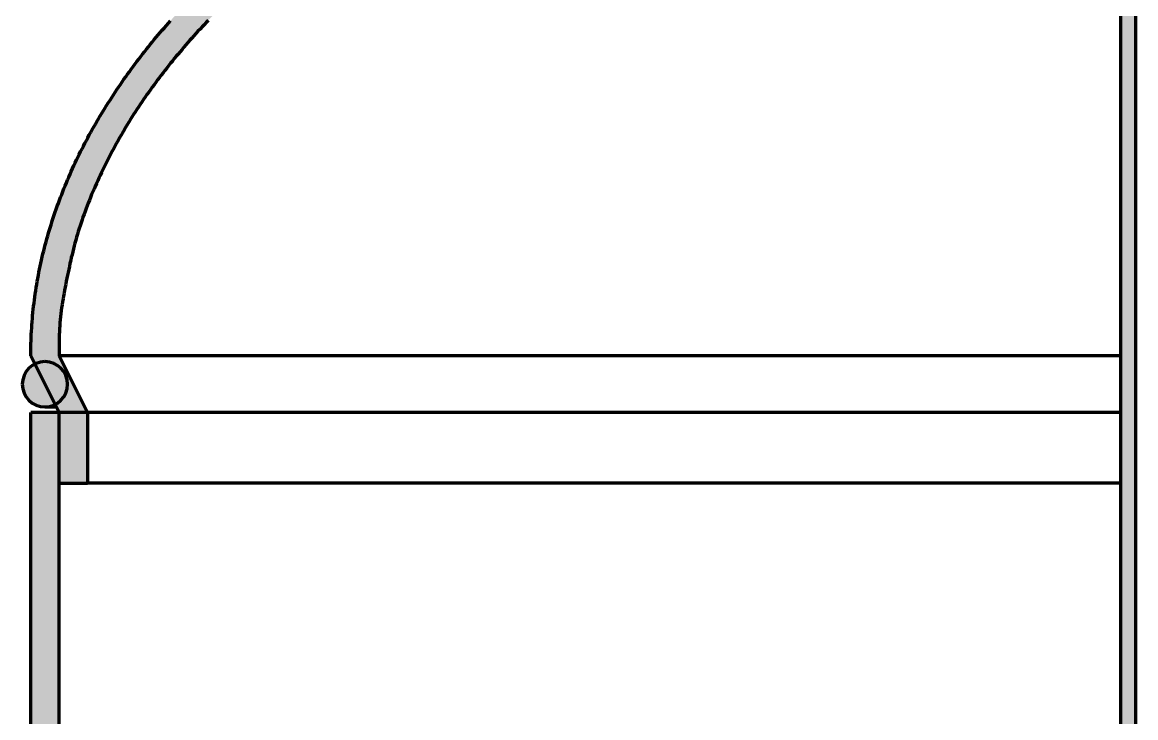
# Model space of a CAD drawing. Header units: millimetres. Extents: x 0 to 2382, y 0 to 420.
# Drawn here: x 724.72 to 762.1, y 261.3 to 284.66 of the extents above; entities that cross this region are included whole.
import ezdxf

# ---------------------------------------------------------------- set-up
doc = ezdxf.new("R2010")
doc.units = ezdxf.units.MM
doc.layers.add('01-VISIBLE', color=7, linetype='CONTINUOUS', lineweight=70)
doc.layers.add('05-RAYADO', color=8, linetype='CONTINUOUS', lineweight=18)

msp = doc.modelspace()

# ---------------------------------------------------------------- hatches: boundary and pattern name
at = {"layer": '05-RAYADO'}
h = msp.add_hatch(color=7, dxfattribs=at)
h.dxf.hatch_style = 1
h.paths.add_polyline_path([(762.1, 115.922), (761.6, 115.922), (761.6, 300.788), (762.1, 300.788)])
h = msp.add_hatch(color=7, dxfattribs=at)
h.dxf.hatch_style = 1
h.paths.add_polyline_path([(726.9, 269.177), (725.95, 269.177), (725.95, 271.552), (725, 273.452), (725, 273.557), (725.002, 273.662), (725.003, 273.766), (725.006, 273.871), (725.009, 273.976), (725.014, 274.081), (725.019, 274.186), (725.024, 274.29), (725.031, 274.395), (725.038, 274.5), (725.046, 274.604), (725.055, 274.709), (725.064, 274.813), (725.075, 274.917), (725.086, 275.022), (725.097, 275.126), (725.11, 275.23), (725.123, 275.334), (725.137, 275.438), (725.152, 275.542), (725.168, 275.646), (725.184, 275.749), (725.201, 275.853), (725.219, 275.956), (725.237, 276.059), (725.257, 276.162), (725.276, 276.265), (725.297, 276.368), (725.318, 276.471), (725.341, 276.573), (725.363, 276.676), (725.387, 276.778), (725.411, 276.88), (725.436, 276.982), (725.461, 277.083), (725.488, 277.185), (725.515, 277.286), (725.542, 277.387), (725.571, 277.488), (725.6, 277.589), (725.63, 277.69), (725.66, 277.79), (725.691, 277.89), (725.723, 277.99), (725.755, 278.09), (725.788, 278.189), (725.822, 278.289), (725.857, 278.388), (725.892, 278.487), (725.927, 278.585), (725.964, 278.684), (726.001, 278.782), (726.038, 278.88), (726.077, 278.977), (726.115, 279.075), (726.155, 279.172), (726.195, 279.269), (726.236, 279.365), (726.277, 279.462), (726.319, 279.558), (726.361, 279.654), (726.405, 279.749), (726.448, 279.845), (726.492, 279.94), (726.537, 280.035), (726.583, 280.129), (726.629, 280.223), (726.675, 280.317), (726.722, 280.411), (726.77, 280.505), (726.818, 280.598), (726.867, 280.691), (726.916, 280.783), (726.966, 280.875), (727.016, 280.967), (727.067, 281.059), (727.119, 281.15), (727.171, 281.242), (727.223, 281.332), (727.276, 281.423), (727.329, 281.513), (727.383, 281.603), (727.438, 281.693), (727.493, 281.782), (727.548, 281.871), (727.604, 281.96), (727.661, 282.048), (727.717, 282.136), (727.775, 282.224), (727.833, 282.312), (727.891, 282.399), (727.95, 282.486), (728.009, 282.572), (728.068, 282.659), (728.128, 282.745), (728.189, 282.83), (728.25, 282.915), (728.311, 283.001), (728.373, 283.085), (728.435, 283.17), (728.498, 283.254), (728.561, 283.338), (728.625, 283.421), (728.688, 283.504), (728.753, 283.587), (728.817, 283.67), (728.883, 283.752), (728.948, 283.834), (729.014, 283.915), (729.08, 283.997), (729.147, 284.078), (729.214, 284.158), (729.281, 284.239), (729.349, 284.319), (729.417, 284.398), (729.486, 284.478), (729.555, 284.557), (729.624, 284.636), (729.693, 284.714), (729.763, 284.792), (729.833, 284.87), (729.904, 284.948), (729.975, 285.025), (730.046, 285.102), (730.118, 285.178), (730.19, 285.255), (730.262, 285.331), (730.335, 285.406), (730.408, 285.482), (730.481, 285.557), (730.554, 285.632), (730.628, 285.706), (730.702, 285.78), (730.777, 285.854), (730.852, 285.928), (730.927, 286.001), (731.002, 286.074), (731.078, 286.146), (731.154, 286.219), (731.23, 286.291), (731.306, 286.362), (731.383, 286.434), (731.46, 286.505), (731.538, 286.576), (731.615, 286.646), (731.693, 286.717), (731.771, 286.786), (731.85, 286.856), (731.928, 286.925), (732.007, 286.994), (732.087, 287.063), (732.166, 287.132), (732.246, 287.2), (732.326, 287.268), (732.406, 287.335), (732.486, 287.402), (732.567, 287.469), (732.648, 287.536), (732.729, 287.602), (732.811, 287.668), (732.892, 287.734), (732.974, 287.8), (733.056, 287.865), (733.139, 287.93), (733.221, 287.995), (733.304, 288.059), (733.387, 288.123), (733.47, 288.187), (733.554, 288.25), (733.637, 288.314), (733.721, 288.377), (733.805, 288.439), (733.89, 288.502), (733.974, 288.564), (734.059, 288.626), (734.144, 288.687), (734.229, 288.748), (734.314, 288.809), (734.4, 288.87), (734.485, 288.931), (734.571, 288.991), (734.657, 289.051), (734.744, 289.11), (734.83, 289.17), (734.917, 289.229), (735.004, 289.288), (735.091, 289.346), (735.178, 289.404), (735.265, 289.462), (735.353, 289.52), (735.44, 289.578), (735.528, 289.635), (735.616, 289.692), (735.705, 289.748), (735.793, 289.805), (735.882, 289.861), (735.97, 289.917), (736.059, 289.972), (736.148, 290.028), (736.238, 290.083), (736.327, 290.138), (736.417, 290.192), (736.506, 290.247), (736.596, 290.301), (736.686, 290.355), (736.776, 290.408), (736.867, 290.461), (736.957, 290.514), (737.048, 290.567), (737.138, 290.62), (737.229, 290.672), (737.32, 290.724), (737.412, 290.776), (737.503, 290.827), (737.594, 290.879), (737.686, 290.93), (737.778, 290.98), (737.87, 291.031), (737.962, 291.081), (738.054, 291.131), (738.146, 291.181), (738.239, 291.23), (738.331, 291.28), (738.424, 291.329), (738.517, 291.378), (738.61, 291.426), (738.703, 291.474), (738.796, 291.522), (738.889, 291.57), (738.983, 291.618), (739.077, 291.665), (739.17, 291.712), (739.264, 291.759), (739.358, 291.806), (739.452, 291.852), (739.546, 291.898), (739.641, 291.944), (739.735, 291.99), (739.829, 292.035), (739.924, 292.08), (740.019, 292.125), (740.114, 292.17), (740.209, 292.215), (740.304, 292.259), (740.399, 292.303), (740.494, 292.347), (740.589, 292.391), (740.685, 292.434), (740.78, 292.477), (740.876, 292.52), (740.972, 292.563), (741.068, 292.606), (741.164, 292.648), (741.26, 292.69), (741.356, 292.732), (741.452, 292.774), (741.548, 292.815), (741.645, 292.856), (741.741, 292.897), (741.838, 292.938), (741.935, 292.978), (742.032, 293.019), (742.128, 293.059), (742.225, 293.099), (742.323, 293.138), (742.42, 293.178), (742.517, 293.217), (742.614, 293.256), (742.712, 293.294), (742.81, 293.333), (742.907, 293.371), (743.005, 293.409), (743.103, 293.447), (743.201, 293.484), (743.299, 293.521), (743.397, 293.558), (743.495, 293.595), (743.593, 293.632), (743.692, 293.668), (743.79, 293.704), (743.889, 293.74), (743.987, 293.776), (744.086, 293.811), (744.185, 293.846), (744.284, 293.881), (744.383, 293.916), (744.482, 293.95), (744.581, 293.985), (744.68, 294.019), (744.779, 294.053), (744.878, 294.087), (744.978, 294.12), (745.077, 294.154), (745.177, 294.187), (745.276, 294.22), (745.376, 294.253), (745.475, 294.286), (745.575, 294.319), (745.675, 294.351), (745.775, 294.383), (745.874, 294.415), (745.974, 294.447), (746.074, 294.479), (746.174, 294.511), (746.274, 294.543), (746.374, 294.574), (746.474, 294.605), (746.574, 294.636), (746.675, 294.667), (746.775, 294.698), (746.875, 294.729), (746.975, 294.76), (747.076, 294.79), (747.176, 294.82), (747.277, 294.85), (747.377, 294.88), (747.478, 294.909), (747.579, 294.938), (747.679, 294.967), (747.78, 294.996), (747.881, 295.025), (747.982, 295.053), (748.083, 295.08), (748.185, 295.108), (748.286, 295.135), (748.387, 295.162), (748.489, 295.189), (748.59, 295.215), (748.692, 295.241), (748.794, 295.267), (748.895, 295.292), (748.997, 295.317), (749.099, 295.342), (749.201, 295.366), (749.303, 295.39), (749.405, 295.414), (749.507, 295.438), (749.61, 295.461), (749.712, 295.484), (749.814, 295.507), (749.917, 295.53), (750.019, 295.552), (750.122, 295.574), (750.224, 295.596), (750.327, 295.618), (750.429, 295.64), (750.532, 295.661), (750.635, 295.683), (750.737, 295.704), (750.84, 295.725), (750.943, 295.746), (751.046, 295.767), (751.148, 295.788), (751.251, 295.809), (751.354, 295.83), (751.457, 295.851), (751.559, 295.872), (751.662, 295.893), (751.765, 295.914), (751.868, 295.935), (751.97, 295.956), (752.073, 295.977), (752.176, 295.998), (752.279, 296.019), (752.381, 296.041), (752.484, 296.063), (752.586, 296.085), (752.688, 296.109), (752.79, 296.133), (752.891, 296.161), (752.992, 296.192), (753.093, 296.22), (753.195, 296.242), (753.298, 296.261), (753.402, 296.279), (753.505, 296.295), (753.609, 296.311), (753.713, 296.326), (753.817, 296.341), (753.92, 296.356), (754.024, 296.37), (754.128, 296.384), (754.232, 296.398), (754.336, 296.412), (754.44, 296.426), (754.544, 296.44), (754.648, 296.454), (754.752, 296.467), (754.856, 296.481), (754.96, 296.495), (755.064, 296.508), (755.168, 296.522), (755.272, 296.535), (755.376, 296.548), (755.48, 296.562), (755.584, 296.575), (755.688, 296.588), (755.792, 296.602), (755.896, 296.615), (756, 296.628), (756, 295.674), (755.9, 295.661), (755.799, 295.648), (755.699, 295.634), (755.599, 295.621), (755.498, 295.607), (755.398, 295.593), (755.298, 295.579), (755.198, 295.565), (755.098, 295.551), (754.997, 295.536), (754.897, 295.522), (754.797, 295.507), (754.697, 295.492), (754.597, 295.477), (754.497, 295.461), (754.397, 295.446), (754.297, 295.43), (754.197, 295.414), (754.097, 295.398), (753.997, 295.382), (753.897, 295.366), (753.798, 295.349), (753.698, 295.333), (753.598, 295.316), (753.498, 295.299), (753.399, 295.282), (753.299, 295.264), (753.199, 295.247), (753.1, 295.229), (753, 295.211), (752.9, 295.193), (752.801, 295.175), (752.701, 295.157), (752.602, 295.138), (752.502, 295.119), (752.403, 295.1), (752.304, 295.081), (752.204, 295.062), (752.105, 295.043), (752.006, 295.023), (751.906, 295.003), (751.807, 294.983), (751.708, 294.963), (751.609, 294.943), (751.51, 294.922), (751.411, 294.902), (751.312, 294.881), (751.213, 294.86), (751.114, 294.839), (751.015, 294.817), (750.916, 294.796), (750.817, 294.774), (750.718, 294.752), (750.62, 294.73), (750.521, 294.708), (750.422, 294.685), (750.324, 294.663), (750.225, 294.64), (750.126, 294.617), (750.028, 294.594), (749.929, 294.571), (749.831, 294.547), (749.733, 294.523), (749.634, 294.5), (749.536, 294.476), (749.438, 294.451), (749.34, 294.427), (749.241, 294.402), (749.143, 294.378), (749.045, 294.353), (748.947, 294.327), (748.849, 294.302), (748.751, 294.277), (748.653, 294.251), (748.556, 294.225), (748.458, 294.199), (748.36, 294.173), (748.262, 294.146), (748.165, 294.12), (748.067, 294.093), (747.97, 294.066), (747.872, 294.039), (747.775, 294.012), (747.677, 293.984), (747.58, 293.956), (747.483, 293.929), (747.386, 293.9), (747.288, 293.872), (747.191, 293.844), (747.094, 293.815), (746.997, 293.786), (746.9, 293.757), (746.803, 293.728), (746.707, 293.699), (746.61, 293.669), (746.513, 293.639), (746.416, 293.609), (746.32, 293.579), (746.223, 293.549), (746.127, 293.518), (746.03, 293.487), (745.934, 293.456), (745.838, 293.425), (745.742, 293.394), (745.645, 293.362), (745.549, 293.331), (745.453, 293.299), (745.357, 293.267), (745.261, 293.234), (745.166, 293.202), (745.07, 293.169), (744.974, 293.136), (744.879, 293.103), (744.783, 293.07), (744.687, 293.036), (744.592, 293.003), (744.497, 292.969), (744.401, 292.935), (744.306, 292.9), (744.211, 292.866), (744.116, 292.831), (744.021, 292.796), (743.926, 292.761), (743.831, 292.726), (743.737, 292.69), (743.642, 292.655), (743.547, 292.619), (743.453, 292.583), (743.358, 292.546), (743.264, 292.51), (743.17, 292.473), (743.075, 292.436), (742.981, 292.399), (742.887, 292.362), (742.793, 292.324), (742.699, 292.286), (742.606, 292.248), (742.512, 292.21), (742.418, 292.172), (742.325, 292.133), (742.231, 292.094), (742.138, 292.055), (742.045, 292.016), (741.951, 291.977), (741.858, 291.937), (741.765, 291.897), (741.672, 291.857), (741.58, 291.817), (741.487, 291.776), (741.394, 291.735), (741.302, 291.695), (741.209, 291.653), (741.117, 291.612), (741.025, 291.57), (740.932, 291.529), (740.84, 291.486), (740.749, 291.444), (740.657, 291.402), (740.565, 291.359), (740.473, 291.316), (740.382, 291.273), (740.29, 291.23), (740.199, 291.186), (740.108, 291.142), (740.017, 291.098), (739.926, 291.054), (739.835, 291.009), (739.744, 290.965), (739.653, 290.92), (739.563, 290.874), (739.472, 290.829), (739.382, 290.783), (739.292, 290.738), (739.202, 290.691), (739.112, 290.645), (739.022, 290.599), (738.932, 290.552), (738.843, 290.505), (738.753, 290.457), (738.664, 290.41), (738.575, 290.362), (738.485, 290.314), (738.396, 290.266), (738.308, 290.218), (738.219, 290.169), (738.13, 290.12), (738.042, 290.071), (737.954, 290.022), (737.865, 289.972), (737.777, 289.922), (737.689, 289.872), (737.602, 289.822), (737.514, 289.771), (737.426, 289.72), (737.339, 289.669), (737.252, 289.618), (737.165, 289.566), (737.078, 289.514), (736.991, 289.462), (736.905, 289.41), (736.818, 289.357), (736.732, 289.305), (736.646, 289.252), (736.56, 289.198), (736.474, 289.145), (736.388, 289.091), (736.303, 289.037), (736.217, 288.982), (736.132, 288.928), (736.047, 288.873), (735.962, 288.818), (735.877, 288.763), (735.793, 288.707), (735.708, 288.651), (735.624, 288.595), (735.54, 288.539), (735.456, 288.482), (735.373, 288.425), (735.289, 288.368), (735.206, 288.311), (735.123, 288.253), (735.04, 288.195), (734.957, 288.137), (734.874, 288.078), (734.792, 288.019), (734.71, 287.96), (734.628, 287.901), (734.546, 287.842), (734.464, 287.782), (734.383, 287.722), (734.302, 287.661), (734.221, 287.601), (734.14, 287.54), (734.059, 287.479), (733.979, 287.417), (733.899, 287.355), (733.819, 287.293), (733.739, 287.231), (733.659, 287.169), (733.58, 287.106), (733.501, 287.043), (733.422, 286.979), (733.343, 286.916), (733.265, 286.852), (733.187, 286.787), (733.109, 286.723), (733.031, 286.658), (732.954, 286.593), (732.876, 286.528), (732.799, 286.462), (732.723, 286.396), (732.646, 286.33), (732.57, 286.263), (732.494, 286.196), (732.418, 286.129), (732.343, 286.062), (732.267, 285.994), (732.192, 285.926), (732.118, 285.858), (732.043, 285.79), (731.969, 285.721), (731.895, 285.652), (731.821, 285.582), (731.748, 285.513), (731.675, 285.443), (731.602, 285.372), (731.53, 285.302), (731.458, 285.231), (731.386, 285.16), (731.314, 285.088), (731.243, 285.016), (731.172, 284.944), (731.101, 284.872), (731.031, 284.799), (730.96, 284.726), (730.891, 284.653), (730.821, 284.579), (730.752, 284.505), (730.683, 284.431), (730.615, 284.357), (730.547, 284.282), (730.479, 284.207), (730.411, 284.131), (730.344, 284.055), (730.278, 283.979), (730.211, 283.903), (730.145, 283.827), (730.079, 283.75), (730.014, 283.672), (729.949, 283.595), (729.884, 283.517), (729.82, 283.439), (729.756, 283.36), (729.692, 283.282), (729.629, 283.203), (729.566, 283.123), (729.504, 283.044), (729.442, 282.964), (729.38, 282.883), (729.319, 282.803), (729.258, 282.722), (729.198, 282.641), (729.138, 282.559), (729.078, 282.478), (729.019, 282.396), (728.96, 282.313), (728.902, 282.231), (728.844, 282.148), (728.786, 282.064), (728.729, 281.981), (728.673, 281.897), (728.617, 281.813), (728.561, 281.728), (728.506, 281.643), (728.451, 281.558), (728.397, 281.473), (728.343, 281.387), (728.29, 281.301), (728.237, 281.214), (728.185, 281.128), (728.133, 281.041), (728.082, 280.953), (728.031, 280.866), (727.981, 280.778), (727.932, 280.69), (727.883, 280.601), (727.834, 280.513), (727.786, 280.424), (727.738, 280.334), (727.691, 280.245), (727.644, 280.155), (727.598, 280.065), (727.553, 279.974), (727.508, 279.884), (727.463, 279.793), (727.419, 279.702), (727.375, 279.611), (727.332, 279.519), (727.29, 279.427), (727.248, 279.335), (727.206, 279.243), (727.165, 279.15), (727.125, 279.058), (727.085, 278.965), (727.045, 278.872), (727.006, 278.778), (726.968, 278.684), (726.931, 278.59), (726.894, 278.496), (726.858, 278.402), (726.823, 278.307), (726.788, 278.212), (726.754, 278.116), (726.721, 278.021), (726.689, 277.925), (726.657, 277.829), (726.626, 277.732), (726.596, 277.636), (726.567, 277.539), (726.539, 277.442), (726.511, 277.344), (726.485, 277.247), (726.459, 277.149), (726.434, 277.051), (726.409, 276.953), (726.385, 276.854), (726.362, 276.756), (726.34, 276.657), (726.317, 276.558), (726.296, 276.459), (726.275, 276.36), (726.254, 276.261), (726.234, 276.162), (726.214, 276.063), (726.194, 275.964), (726.175, 275.864), (726.157, 275.765), (726.138, 275.665), (726.12, 275.566), (726.102, 275.466), (726.085, 275.367), (726.068, 275.267), (726.051, 275.167), (726.036, 275.067), (726.021, 274.967), (726.008, 274.866), (725.997, 274.766), (725.988, 274.665), (725.98, 274.564), (725.973, 274.463), (725.968, 274.362), (725.963, 274.261), (725.959, 274.16), (725.957, 274.059), (725.954, 273.958), (725.953, 273.857), (725.951, 273.755), (725.951, 273.654), (725.95, 273.553), (725.95, 273.452), (726.9, 271.552)])
h = msp.add_hatch(color=7, dxfattribs=at)
h.dxf.hatch_style = 1
h.paths.add_polyline_path([(724.715, 272.502), (724.716, 272.542), (724.719, 272.582), (724.725, 272.622), (724.732, 272.661), (724.741, 272.7), (724.753, 272.739), (724.766, 272.776), (724.782, 272.813), (724.799, 272.849), (724.818, 272.885), (724.84, 272.919), (724.863, 272.952), (724.887, 272.983), (724.913, 273.014), (724.941, 273.043), (724.97, 273.07), (725.001, 273.096), (725.033, 273.12), (725.066, 273.143), (725.101, 273.163), (725.136, 273.182), (725.173, 273.199), (725.21, 273.214), (725.248, 273.227), (725.286, 273.238), (725.326, 273.247), (725.365, 273.254), (725.405, 273.259), (725.445, 273.261), (725.485, 273.262), (725.525, 273.26), (725.565, 273.256), (725.605, 273.251), (725.644, 273.243), (725.683, 273.233), (725.721, 273.221), (725.759, 273.207), (725.796, 273.191), (725.832, 273.173), (725.867, 273.153), (725.9, 273.132), (725.933, 273.108), (725.964, 273.083), (725.994, 273.057), (726.023, 273.028), (726.05, 272.999), (726.075, 272.968), (726.099, 272.935), (726.121, 272.902), (726.141, 272.867), (726.16, 272.832), (726.176, 272.795), (726.191, 272.758), (726.203, 272.719), (726.214, 272.681), (726.222, 272.641), (726.228, 272.602), (726.233, 272.562), (726.235, 272.522), (726.235, 272.482), (726.233, 272.442), (726.228, 272.402), (726.222, 272.362), (726.214, 272.323), (726.203, 272.284), (726.191, 272.246), (726.176, 272.209), (726.16, 272.172), (726.141, 272.136), (726.121, 272.102), (726.099, 272.068), (726.075, 272.036), (726.05, 272.005), (726.023, 271.975), (725.994, 271.947), (725.964, 271.92), (725.933, 271.895), (725.9, 271.872), (725.867, 271.85), (725.832, 271.831), (725.796, 271.813), (725.759, 271.797), (725.721, 271.783), (725.683, 271.771), (725.644, 271.761), (725.605, 271.753), (725.565, 271.747), (725.525, 271.743), (725.485, 271.742), (725.445, 271.742), (725.405, 271.745), (725.365, 271.75), (725.326, 271.757), (725.286, 271.766), (725.248, 271.777), (725.21, 271.79), (725.173, 271.805), (725.136, 271.821), (725.101, 271.84), (725.066, 271.861), (725.033, 271.883), (725.001, 271.908), (724.97, 271.933), (724.941, 271.961), (724.913, 271.99), (724.887, 272.02), (724.863, 272.052), (724.84, 272.085), (724.818, 272.119), (724.799, 272.154), (724.782, 272.19), (724.766, 272.227), (724.753, 272.265), (724.741, 272.303), (724.732, 272.342), (724.725, 272.382), (724.719, 272.422), (724.716, 272.462)])
h = msp.add_hatch(color=7, dxfattribs=at)
h.dxf.hatch_style = 1
h.paths.add_polyline_path([(725.95, 135.552), (725, 135.552), (725, 271.552), (725.95, 271.552)])

# ---------------------------------------------------------------- linework, layer by layer
at = {"layer": '01-VISIBLE'}
for p, q in [((761.6, 115.922), (761.6, 300.788)), ((762.1, 115.922), (762.1, 300.788)), ((725.95, 271.552), (725, 273.452)), ((726.9, 271.552), (725.95, 273.452)), ((725, 135.552), (725, 271.552)), ((725.95, 271.552), (725, 271.552)), ((725.95, 135.552), (725.95, 271.552)), ((725.95, 269.177), (725.95, 271.552)), ((726.9, 271.552), (726.9, 269.177)), ((725.95, 269.177), (726.9, 269.177))]:
    msp.add_line(p, q, dxfattribs=at)
for points in [[(725, 273.452), (725, 273.557), (725.002, 273.662), (725.003, 273.766), (725.006, 273.871), (725.009, 273.976), (725.014, 274.081), (725.019, 274.186), (725.024, 274.29), (725.031, 274.395), (725.038, 274.5), (725.046, 274.604), (725.055, 274.709), (725.064, 274.813), (725.075, 274.917), (725.086, 275.022), (725.097, 275.126), (725.11, 275.23), (725.123, 275.334), (725.137, 275.438), (725.152, 275.542), (725.168, 275.646), (725.184, 275.749), (725.201, 275.853), (725.219, 275.956), (725.237, 276.059), (725.257, 276.162), (725.276, 276.265), (725.297, 276.368), (725.318, 276.471), (725.341, 276.573), (725.363, 276.676), (725.387, 276.778), (725.411, 276.88), (725.436, 276.982), (725.461, 277.083), (725.488, 277.185), (725.515, 277.286), (725.542, 277.387), (725.571, 277.488), (725.6, 277.589), (725.63, 277.69), (725.66, 277.79), (725.691, 277.89), (725.723, 277.99), (725.755, 278.09), (725.788, 278.189), (725.822, 278.289), (725.857, 278.388), (725.892, 278.487), (725.927, 278.585), (725.964, 278.684), (726.001, 278.782), (726.038, 278.88), (726.077, 278.977), (726.115, 279.075), (726.155, 279.172), (726.195, 279.269), (726.236, 279.365), (726.277, 279.462), (726.319, 279.558), (726.361, 279.654), (726.405, 279.749), (726.448, 279.845), (726.492, 279.94), (726.537, 280.035), (726.583, 280.129), (726.629, 280.223), (726.675, 280.317), (726.722, 280.411), (726.77, 280.505), (726.818, 280.598), (726.867, 280.691), (726.916, 280.783), (726.966, 280.875), (727.016, 280.967), (727.067, 281.059), (727.119, 281.15), (727.171, 281.242), (727.223, 281.332), (727.276, 281.423), (727.329, 281.513), (727.383, 281.603), (727.438, 281.693), (727.493, 281.782), (727.548, 281.871), (727.604, 281.96), (727.661, 282.048), (727.717, 282.136), (727.775, 282.224), (727.833, 282.312), (727.891, 282.399), (727.95, 282.486), (728.009, 282.572), (728.068, 282.659), (728.128, 282.745), (728.189, 282.83), (728.25, 282.915), (728.311, 283.001), (728.373, 283.085), (728.435, 283.17), (728.498, 283.254), (728.561, 283.338), (728.625, 283.421), (728.688, 283.504), (728.753, 283.587), (728.817, 283.67), (728.883, 283.752), (728.948, 283.834), (729.014, 283.915), (729.08, 283.997), (729.147, 284.078), (729.214, 284.158), (729.281, 284.239), (729.349, 284.319), (729.417, 284.398), (729.486, 284.478), (729.555, 284.557), (729.624, 284.636), (729.693, 284.714)], [(730.96, 284.726), (730.891, 284.653), (730.821, 284.579), (730.752, 284.505), (730.683, 284.431), (730.615, 284.357), (730.547, 284.282), (730.479, 284.207), (730.411, 284.131), (730.344, 284.055), (730.278, 283.979), (730.211, 283.903), (730.145, 283.827), (730.079, 283.75), (730.014, 283.672), (729.949, 283.595), (729.884, 283.517), (729.82, 283.439), (729.756, 283.36), (729.692, 283.282), (729.629, 283.203), (729.566, 283.123), (729.504, 283.044), (729.442, 282.964), (729.38, 282.883), (729.319, 282.803), (729.258, 282.722), (729.198, 282.641), (729.138, 282.559), (729.078, 282.478), (729.019, 282.396), (728.96, 282.313), (728.902, 282.231), (728.844, 282.148), (728.786, 282.064), (728.729, 281.981), (728.673, 281.897), (728.617, 281.813), (728.561, 281.728), (728.506, 281.643), (728.451, 281.558), (728.397, 281.473), (728.343, 281.387), (728.29, 281.301), (728.237, 281.214), (728.185, 281.128), (728.133, 281.041), (728.082, 280.953), (728.031, 280.866), (727.981, 280.778), (727.932, 280.69), (727.883, 280.601), (727.834, 280.513), (727.786, 280.424), (727.738, 280.334), (727.691, 280.245), (727.644, 280.155), (727.598, 280.065), (727.553, 279.974), (727.508, 279.884), (727.463, 279.793), (727.419, 279.702), (727.375, 279.611), (727.332, 279.519), (727.29, 279.427), (727.248, 279.335), (727.206, 279.243), (727.165, 279.15), (727.125, 279.058), (727.085, 278.965), (727.045, 278.872), (727.006, 278.778), (726.968, 278.684), (726.931, 278.59), (726.894, 278.496), (726.858, 278.402), (726.823, 278.307), (726.788, 278.212), (726.754, 278.116), (726.721, 278.021), (726.689, 277.925), (726.657, 277.829), (726.626, 277.732), (726.596, 277.636), (726.567, 277.539), (726.539, 277.442), (726.511, 277.344), (726.485, 277.247), (726.459, 277.149), (726.434, 277.051), (726.409, 276.953), (726.385, 276.854), (726.362, 276.756), (726.34, 276.657), (726.317, 276.558), (726.296, 276.459), (726.275, 276.36), (726.254, 276.261), (726.234, 276.162), (726.214, 276.063), (726.194, 275.964), (726.175, 275.864), (726.157, 275.765), (726.138, 275.665), (726.12, 275.566), (726.102, 275.466), (726.085, 275.367), (726.068, 275.267), (726.051, 275.167), (726.036, 275.067), (726.021, 274.967), (726.008, 274.866), (725.997, 274.766), (725.988, 274.665), (725.98, 274.564), (725.973, 274.463), (725.968, 274.362), (725.963, 274.261), (725.959, 274.16), (725.957, 274.059), (725.954, 273.958), (725.953, 273.857), (725.951, 273.755), (725.951, 273.654), (725.95, 273.553), (725.95, 273.452)], [(761.6, 273.452), (761.511, 273.452), (761.422, 273.452), (761.333, 273.452), (761.244, 273.452), (761.154, 273.452), (761.065, 273.452), (760.976, 273.452), (760.887, 273.452), (760.798, 273.452), (760.709, 273.452), (760.62, 273.452), (760.53, 273.452), (760.441, 273.452), (760.352, 273.452), (760.263, 273.452), (760.174, 273.452), (760.085, 273.452), (759.996, 273.452), (759.907, 273.452), (759.817, 273.452), (759.728, 273.452), (759.639, 273.452), (759.55, 273.452), (759.461, 273.452), (759.372, 273.452), (759.283, 273.452), (759.194, 273.452), (759.105, 273.452), (759.015, 273.452), (758.926, 273.452), (758.837, 273.452), (758.748, 273.452), (758.659, 273.452), (758.57, 273.452), (758.481, 273.452), (758.391, 273.452), (758.302, 273.452), (758.213, 273.452), (758.124, 273.452), (758.035, 273.452), (757.946, 273.452), (757.857, 273.452), (757.768, 273.452), (757.678, 273.452), (757.589, 273.452), (757.5, 273.452), (757.411, 273.452), (757.322, 273.452), (757.233, 273.452), (757.144, 273.452), (757.055, 273.452), (756.966, 273.452), (756.876, 273.452), (756.787, 273.452), (756.698, 273.452), (756.609, 273.452), (756.52, 273.452), (756.431, 273.452), (756.342, 273.452), (756.253, 273.452), (756.163, 273.452), (756.074, 273.452), (755.985, 273.452), (755.896, 273.452), (755.807, 273.452), (755.718, 273.452), (755.629, 273.452), (755.539, 273.452), (755.45, 273.452), (755.361, 273.452), (755.272, 273.452), (755.183, 273.452), (755.094, 273.452), (755.005, 273.452), (754.916, 273.452), (754.827, 273.452), (754.737, 273.452), (754.648, 273.452), (754.559, 273.452), (754.47, 273.452), (754.381, 273.452), (754.292, 273.452), (754.203, 273.452), (754.114, 273.452), (754.024, 273.452), (753.935, 273.452), (753.846, 273.452), (753.757, 273.452), (753.668, 273.452), (753.579, 273.452), (753.49, 273.452), (753.4, 273.452), (753.311, 273.452), (753.222, 273.452), (753.133, 273.452), (753.044, 273.452), (752.955, 273.452), (752.866, 273.452), (752.777, 273.452), (752.688, 273.452), (752.598, 273.452), (752.509, 273.452), (752.42, 273.452), (752.331, 273.452), (752.242, 273.452), (752.153, 273.452), (752.064, 273.452), (751.975, 273.452), (751.885, 273.452), (751.796, 273.452), (751.707, 273.452), (751.618, 273.452), (751.529, 273.452), (751.44, 273.452), (751.351, 273.452), (751.261, 273.452), (751.172, 273.452), (751.083, 273.452), (750.994, 273.452), (750.905, 273.452), (750.816, 273.452), (750.727, 273.452), (750.638, 273.452), (750.548, 273.452), (750.459, 273.452), (750.37, 273.452), (750.281, 273.452), (750.192, 273.452), (750.103, 273.452), (750.014, 273.452), (749.925, 273.452), (749.836, 273.452), (749.746, 273.452), (749.657, 273.452), (749.568, 273.452), (749.479, 273.452), (749.39, 273.452), (749.301, 273.452), (749.212, 273.452), (749.122, 273.452), (749.033, 273.452), (748.944, 273.452), (748.855, 273.452), (748.766, 273.452), (748.677, 273.452), (748.588, 273.452), (748.499, 273.452), (748.409, 273.452), (748.32, 273.452), (748.231, 273.452), (748.142, 273.452), (748.053, 273.452), (747.964, 273.452), (747.875, 273.452), (747.786, 273.452), (747.697, 273.452), (747.607, 273.452), (747.518, 273.452), (747.429, 273.452), (747.34, 273.452), (747.251, 273.452), (747.162, 273.452), (747.073, 273.452), (746.984, 273.452), (746.894, 273.452), (746.805, 273.452), (746.716, 273.452), (746.627, 273.452), (746.538, 273.452), (746.449, 273.452), (746.36, 273.452), (746.27, 273.452), (746.181, 273.452), (746.092, 273.452), (746.003, 273.452), (745.914, 273.452), (745.825, 273.452), (745.736, 273.452), (745.647, 273.452), (745.558, 273.452), (745.468, 273.452), (745.379, 273.452), (745.29, 273.452), (745.201, 273.452), (745.112, 273.452), (745.023, 273.452), (744.934, 273.452), (744.845, 273.452), (744.755, 273.452), (744.666, 273.452), (744.577, 273.452), (744.488, 273.452), (744.399, 273.452), (744.31, 273.452), (744.221, 273.452), (744.131, 273.452), (744.042, 273.452), (743.953, 273.452), (743.864, 273.452), (743.775, 273.452), (743.686, 273.452), (743.597, 273.452), (743.508, 273.452), (743.418, 273.452), (743.329, 273.452), (743.24, 273.452), (743.151, 273.452), (743.062, 273.452), (742.973, 273.452), (742.884, 273.452), (742.795, 273.452), (742.706, 273.452), (742.616, 273.452), (742.527, 273.452), (742.438, 273.452), (742.349, 273.452), (742.26, 273.452), (742.171, 273.452), (742.082, 273.452), (741.992, 273.452), (741.903, 273.452), (741.814, 273.452), (741.725, 273.452), (741.636, 273.452), (741.547, 273.452), (741.458, 273.452), (741.369, 273.452), (741.279, 273.452), (741.19, 273.452), (741.101, 273.452), (741.012, 273.452), (740.923, 273.452), (740.834, 273.452), (740.745, 273.452), (740.656, 273.452), (740.567, 273.452), (740.477, 273.452), (740.388, 273.452), (740.299, 273.452), (740.21, 273.452), (740.121, 273.452), (740.032, 273.452), (739.943, 273.452), (739.854, 273.452), (739.764, 273.452), (739.675, 273.452), (739.586, 273.452), (739.497, 273.452), (739.408, 273.452), (739.319, 273.452), (739.23, 273.452), (739.14, 273.452), (739.051, 273.452), (738.962, 273.452), (738.873, 273.452), (738.784, 273.452), (738.695, 273.452), (738.606, 273.452), (738.517, 273.452), (738.428, 273.452), (738.338, 273.452), (738.249, 273.452), (738.16, 273.452), (738.071, 273.452), (737.982, 273.452), (737.893, 273.452), (737.804, 273.452), (737.715, 273.452), (737.625, 273.452), (737.536, 273.452), (737.447, 273.452), (737.358, 273.452), (737.269, 273.452), (737.18, 273.452), (737.091, 273.452), (737.001, 273.452), (736.912, 273.452), (736.823, 273.452), (736.734, 273.452), (736.645, 273.452), (736.556, 273.452), (736.467, 273.452), (736.378, 273.452), (736.288, 273.452), (736.199, 273.452), (736.11, 273.452), (736.021, 273.452), (735.932, 273.452), (735.843, 273.452), (735.754, 273.452), (735.665, 273.452), (735.576, 273.452), (735.486, 273.452), (735.397, 273.452), (735.308, 273.452), (735.219, 273.452), (735.13, 273.452), (735.041, 273.452), (734.952, 273.452), (734.862, 273.452), (734.773, 273.452), (734.684, 273.452), (734.595, 273.452), (734.506, 273.452), (734.417, 273.452), (734.328, 273.452), (734.239, 273.452), (734.149, 273.452), (734.06, 273.452), (733.971, 273.452), (733.882, 273.452), (733.793, 273.452), (733.704, 273.452), (733.615, 273.452), (733.526, 273.452), (733.437, 273.452), (733.347, 273.452), (733.258, 273.452), (733.169, 273.452), (733.08, 273.452), (732.991, 273.452), (732.902, 273.452), (732.813, 273.452), (732.723, 273.452), (732.634, 273.452), (732.545, 273.452), (732.456, 273.452), (732.367, 273.452), (732.278, 273.452), (732.189, 273.452), (732.1, 273.452), (732.01, 273.452), (731.921, 273.452), (731.832, 273.452), (731.743, 273.452), (731.654, 273.452), (731.565, 273.452), (731.476, 273.452), (731.387, 273.452), (731.298, 273.452), (731.208, 273.452), (731.119, 273.452), (731.03, 273.452), (730.941, 273.452), (730.852, 273.452), (730.763, 273.452), (730.674, 273.452), (730.585, 273.452), (730.495, 273.452), (730.406, 273.452), (730.317, 273.452), (730.228, 273.452), (730.139, 273.452), (730.05, 273.452), (729.961, 273.452), (729.871, 273.452), (729.782, 273.452), (729.693, 273.452), (729.604, 273.452), (729.515, 273.452), (729.426, 273.452), (729.337, 273.452), (729.248, 273.452), (729.159, 273.452), (729.069, 273.452), (728.98, 273.452), (728.891, 273.452), (728.802, 273.452), (728.713, 273.452), (728.624, 273.452), (728.535, 273.452), (728.446, 273.452), (728.356, 273.452), (728.267, 273.452), (728.178, 273.452), (728.089, 273.452), (728, 273.452), (727.911, 273.452), (727.822, 273.452), (727.732, 273.452), (727.643, 273.452), (727.554, 273.452), (727.465, 273.452), (727.376, 273.452), (727.287, 273.452), (727.198, 273.452), (727.109, 273.452), (727.019, 273.452), (726.93, 273.452), (726.841, 273.452), (726.752, 273.452), (726.663, 273.452), (726.574, 273.452), (726.485, 273.452), (726.396, 273.452), (726.307, 273.452), (726.217, 273.452), (726.128, 273.452), (726.039, 273.452), (725.95, 273.452)], [(725.475, 271.742), (725.538, 271.742), (725.602, 271.742), (725.665, 271.742), (725.728, 271.742), (725.792, 271.742), (725.855, 271.742)], [(726.9, 271.552), (726.837, 271.552), (726.773, 271.552), (726.71, 271.552), (726.647, 271.552), (726.583, 271.552), (726.52, 271.552), (726.457, 271.552), (726.393, 271.552), (726.33, 271.552), (726.267, 271.552), (726.203, 271.552), (726.14, 271.552), (726.077, 271.552), (726.013, 271.552), (725.95, 271.552)], [(761.6, 271.552), (761.513, 271.552), (761.427, 271.552), (761.34, 271.552), (761.253, 271.552), (761.166, 271.552), (761.08, 271.552), (760.993, 271.552), (760.906, 271.552), (760.819, 271.552), (760.732, 271.552), (760.646, 271.552), (760.559, 271.552), (760.472, 271.552), (760.385, 271.552), (760.299, 271.552), (760.212, 271.552), (760.125, 271.552), (760.038, 271.552), (759.952, 271.552), (759.865, 271.552), (759.778, 271.552), (759.692, 271.552), (759.605, 271.552), (759.518, 271.552), (759.431, 271.552), (759.345, 271.552), (759.258, 271.552), (759.171, 271.552), (759.084, 271.552), (758.997, 271.552), (758.911, 271.552), (758.824, 271.552), (758.737, 271.552), (758.65, 271.552), (758.564, 271.552), (758.477, 271.552), (758.39, 271.552), (758.303, 271.552), (758.217, 271.552), (758.13, 271.552), (758.043, 271.552), (757.957, 271.552), (757.87, 271.552), (757.783, 271.552), (757.696, 271.552), (757.61, 271.552), (757.523, 271.552), (757.436, 271.552), (757.349, 271.552), (757.263, 271.552), (757.176, 271.552), (757.089, 271.552), (757.002, 271.552), (756.915, 271.552), (756.829, 271.552), (756.742, 271.552), (756.655, 271.552), (756.568, 271.552), (756.482, 271.552), (756.395, 271.552), (756.308, 271.552), (756.221, 271.552), (756.135, 271.552), (756.048, 271.552), (755.961, 271.552), (755.875, 271.552), (755.788, 271.552), (755.701, 271.552), (755.614, 271.552), (755.528, 271.552), (755.441, 271.552), (755.354, 271.552), (755.267, 271.552), (755.181, 271.552), (755.094, 271.552), (755.007, 271.552), (754.92, 271.552), (754.833, 271.552), (754.747, 271.552), (754.66, 271.552), (754.573, 271.552), (754.486, 271.552), (754.4, 271.552), (754.313, 271.552), (754.226, 271.552), (754.139, 271.552), (754.053, 271.552), (753.966, 271.552), (753.879, 271.552), (753.793, 271.552), (753.706, 271.552), (753.619, 271.552), (753.532, 271.552), (753.446, 271.552), (753.359, 271.552), (753.272, 271.552), (753.185, 271.552), (753.098, 271.552), (753.012, 271.552), (752.925, 271.552), (752.838, 271.552), (752.751, 271.552), (752.665, 271.552), (752.578, 271.552), (752.491, 271.552), (752.404, 271.552), (752.318, 271.552), (752.231, 271.552), (752.144, 271.552), (752.058, 271.552), (751.971, 271.552), (751.884, 271.552), (751.797, 271.552), (751.711, 271.552), (751.624, 271.552), (751.537, 271.552), (751.45, 271.552), (751.364, 271.552), (751.277, 271.552), (751.19, 271.552), (751.103, 271.552), (751.016, 271.552), (750.93, 271.552), (750.843, 271.552), (750.756, 271.552), (750.669, 271.552), (750.583, 271.552), (750.496, 271.552), (750.409, 271.552), (750.322, 271.552), (750.236, 271.552), (750.149, 271.552), (750.062, 271.552), (749.976, 271.552), (749.889, 271.552), (749.802, 271.552), (749.715, 271.552), (749.629, 271.552), (749.542, 271.552), (749.455, 271.552), (749.368, 271.552), (749.282, 271.552), (749.195, 271.552), (749.108, 271.552), (749.021, 271.552), (748.934, 271.552), (748.848, 271.552), (748.761, 271.552), (748.674, 271.552), (748.587, 271.552), (748.501, 271.552), (748.414, 271.552), (748.327, 271.552), (748.24, 271.552), (748.154, 271.552), (748.067, 271.552), (747.98, 271.552), (747.894, 271.552), (747.807, 271.552), (747.72, 271.552), (747.633, 271.552), (747.547, 271.552), (747.46, 271.552), (747.373, 271.552), (747.286, 271.552), (747.199, 271.552), (747.113, 271.552), (747.026, 271.552), (746.939, 271.552), (746.852, 271.552), (746.766, 271.552), (746.679, 271.552), (746.592, 271.552), (746.505, 271.552), (746.419, 271.552), (746.332, 271.552), (746.245, 271.552), (746.159, 271.552), (746.072, 271.552), (745.985, 271.552), (745.898, 271.552), (745.812, 271.552), (745.725, 271.552), (745.638, 271.552), (745.551, 271.552), (745.465, 271.552), (745.378, 271.552), (745.291, 271.552), (745.204, 271.552), (745.117, 271.552), (745.031, 271.552), (744.944, 271.552), (744.857, 271.552), (744.77, 271.552), (744.684, 271.552), (744.597, 271.552), (744.51, 271.552), (744.423, 271.552), (744.337, 271.552), (744.25, 271.552), (744.163, 271.552), (744.077, 271.552), (743.99, 271.552), (743.903, 271.552), (743.816, 271.552), (743.73, 271.552), (743.643, 271.552), (743.556, 271.552), (743.469, 271.552), (743.383, 271.552), (743.296, 271.552), (743.209, 271.552), (743.122, 271.552), (743.035, 271.552), (742.949, 271.552), (742.862, 271.552), (742.775, 271.552), (742.688, 271.552), (742.602, 271.552), (742.515, 271.552), (742.428, 271.552), (742.341, 271.552), (742.255, 271.552), (742.168, 271.552), (742.081, 271.552), (741.995, 271.552), (741.908, 271.552), (741.821, 271.552), (741.734, 271.552), (741.648, 271.552), (741.561, 271.552), (741.474, 271.552), (741.387, 271.552), (741.301, 271.552), (741.214, 271.552), (741.127, 271.552), (741.04, 271.552), (740.953, 271.552), (740.867, 271.552), (740.78, 271.552), (740.693, 271.552), (740.606, 271.552), (740.52, 271.552), (740.433, 271.552), (740.346, 271.552), (740.26, 271.552), (740.173, 271.552), (740.086, 271.552), (739.999, 271.552), (739.913, 271.552), (739.826, 271.552), (739.739, 271.552), (739.652, 271.552), (739.566, 271.552), (739.479, 271.552), (739.392, 271.552), (739.305, 271.552), (739.218, 271.552), (739.132, 271.552), (739.045, 271.552), (738.958, 271.552), (738.871, 271.552), (738.785, 271.552), (738.698, 271.552), (738.611, 271.552), (738.524, 271.552), (738.438, 271.552), (738.351, 271.552), (738.264, 271.552), (738.178, 271.552), (738.091, 271.552), (738.004, 271.552), (737.917, 271.552), (737.831, 271.552), (737.744, 271.552), (737.657, 271.552), (737.57, 271.552), (737.484, 271.552), (737.397, 271.552), (737.31, 271.552), (737.223, 271.552), (737.136, 271.552), (737.05, 271.552), (736.963, 271.552), (736.876, 271.552), (736.789, 271.552), (736.703, 271.552), (736.616, 271.552), (736.529, 271.552), (736.442, 271.552), (736.356, 271.552), (736.269, 271.552), (736.182, 271.552), (736.096, 271.552), (736.009, 271.552), (735.922, 271.552), (735.835, 271.552), (735.749, 271.552), (735.662, 271.552), (735.575, 271.552), (735.488, 271.552), (735.401, 271.552), (735.315, 271.552), (735.228, 271.552), (735.141, 271.552), (735.054, 271.552), (734.968, 271.552), (734.881, 271.552), (734.794, 271.552), (734.707, 271.552), (734.621, 271.552), (734.534, 271.552), (734.447, 271.552), (734.361, 271.552), (734.274, 271.552), (734.187, 271.552), (734.1, 271.552), (734.014, 271.552), (733.927, 271.552), (733.84, 271.552), (733.753, 271.552), (733.667, 271.552), (733.58, 271.552), (733.493, 271.552), (733.406, 271.552), (733.319, 271.552), (733.233, 271.552), (733.146, 271.552), (733.059, 271.552), (732.972, 271.552), (732.886, 271.552), (732.799, 271.552), (732.712, 271.552), (732.625, 271.552), (732.539, 271.552), (732.452, 271.552), (732.365, 271.552), (732.279, 271.552), (732.192, 271.552), (732.105, 271.552), (732.018, 271.552), (731.932, 271.552), (731.845, 271.552), (731.758, 271.552), (731.671, 271.552), (731.585, 271.552), (731.498, 271.552), (731.411, 271.552), (731.324, 271.552), (731.237, 271.552), (731.151, 271.552), (731.064, 271.552), (730.977, 271.552), (730.89, 271.552), (730.804, 271.552), (730.717, 271.552), (730.63, 271.552), (730.543, 271.552), (730.457, 271.552), (730.37, 271.552), (730.283, 271.552), (730.197, 271.552), (730.11, 271.552), (730.023, 271.552), (729.936, 271.552), (729.85, 271.552), (729.763, 271.552), (729.676, 271.552), (729.589, 271.552), (729.502, 271.552), (729.416, 271.552), (729.329, 271.552), (729.242, 271.552), (729.155, 271.552), (729.069, 271.552), (728.982, 271.552), (728.895, 271.552), (728.808, 271.552), (728.722, 271.552), (728.635, 271.552), (728.548, 271.552), (728.462, 271.552), (728.375, 271.552), (728.288, 271.552), (728.201, 271.552), (728.115, 271.552), (728.028, 271.552), (727.941, 271.552), (727.854, 271.552), (727.768, 271.552), (727.681, 271.552), (727.594, 271.552), (727.507, 271.552), (727.42, 271.552), (727.334, 271.552), (727.247, 271.552), (727.16, 271.552), (727.073, 271.552), (726.987, 271.552), (726.9, 271.552)], [(761.6, 269.177), (761.513, 269.177), (761.427, 269.177), (761.34, 269.177), (761.253, 269.177), (761.166, 269.177), (761.08, 269.177), (760.993, 269.177), (760.906, 269.177), (760.819, 269.177), (760.732, 269.177), (760.646, 269.177), (760.559, 269.177), (760.472, 269.177), (760.385, 269.177), (760.299, 269.177), (760.212, 269.177), (760.125, 269.177), (760.038, 269.177), (759.952, 269.177), (759.865, 269.177), (759.778, 269.177), (759.692, 269.177), (759.605, 269.177), (759.518, 269.177), (759.431, 269.177), (759.345, 269.177), (759.258, 269.177), (759.171, 269.177), (759.084, 269.177), (758.997, 269.177), (758.911, 269.177), (758.824, 269.177), (758.737, 269.177), (758.65, 269.177), (758.564, 269.177), (758.477, 269.177), (758.39, 269.177), (758.303, 269.177), (758.217, 269.177), (758.13, 269.177), (758.043, 269.177), (757.957, 269.177), (757.87, 269.177), (757.783, 269.177), (757.696, 269.177), (757.61, 269.177), (757.523, 269.177), (757.436, 269.177), (757.349, 269.177), (757.263, 269.177), (757.176, 269.177), (757.089, 269.177), (757.002, 269.177), (756.915, 269.177), (756.829, 269.177), (756.742, 269.177), (756.655, 269.177), (756.568, 269.177), (756.482, 269.177), (756.395, 269.177), (756.308, 269.177), (756.221, 269.177), (756.135, 269.177), (756.048, 269.177), (755.961, 269.177), (755.875, 269.177), (755.788, 269.177), (755.701, 269.177), (755.614, 269.177), (755.528, 269.177), (755.441, 269.177), (755.354, 269.177), (755.267, 269.177), (755.181, 269.177), (755.094, 269.177), (755.007, 269.177), (754.92, 269.177), (754.833, 269.177), (754.747, 269.177), (754.66, 269.177), (754.573, 269.177), (754.486, 269.177), (754.4, 269.177), (754.313, 269.177), (754.226, 269.177), (754.139, 269.177), (754.053, 269.177), (753.966, 269.177), (753.879, 269.177), (753.793, 269.177), (753.706, 269.177), (753.619, 269.177), (753.532, 269.177), (753.446, 269.177), (753.359, 269.177), (753.272, 269.177), (753.185, 269.177), (753.098, 269.177), (753.012, 269.177), (752.925, 269.177), (752.838, 269.177), (752.751, 269.177), (752.665, 269.177), (752.578, 269.177), (752.491, 269.177), (752.404, 269.177), (752.318, 269.177), (752.231, 269.177), (752.144, 269.177), (752.058, 269.177), (751.971, 269.177), (751.884, 269.177), (751.797, 269.177), (751.711, 269.177), (751.624, 269.177), (751.537, 269.177), (751.45, 269.177), (751.364, 269.177), (751.277, 269.177), (751.19, 269.177), (751.103, 269.177), (751.016, 269.177), (750.93, 269.177), (750.843, 269.177), (750.756, 269.177), (750.669, 269.177), (750.583, 269.177), (750.496, 269.177), (750.409, 269.177), (750.322, 269.177), (750.236, 269.177), (750.149, 269.177), (750.062, 269.177), (749.976, 269.177), (749.889, 269.177), (749.802, 269.177), (749.715, 269.177), (749.629, 269.177), (749.542, 269.177), (749.455, 269.177), (749.368, 269.177), (749.282, 269.177), (749.195, 269.177), (749.108, 269.177), (749.021, 269.177), (748.934, 269.177), (748.848, 269.177), (748.761, 269.177), (748.674, 269.177), (748.587, 269.177), (748.501, 269.177), (748.414, 269.177), (748.327, 269.177), (748.24, 269.177), (748.154, 269.177), (748.067, 269.177), (747.98, 269.177), (747.894, 269.177), (747.807, 269.177), (747.72, 269.177), (747.633, 269.177), (747.547, 269.177), (747.46, 269.177), (747.373, 269.177), (747.286, 269.177), (747.199, 269.177), (747.113, 269.177), (747.026, 269.177), (746.939, 269.177), (746.852, 269.177), (746.766, 269.177), (746.679, 269.177), (746.592, 269.177), (746.505, 269.177), (746.419, 269.177), (746.332, 269.177), (746.245, 269.177), (746.159, 269.177), (746.072, 269.177), (745.985, 269.177), (745.898, 269.177), (745.812, 269.177), (745.725, 269.177), (745.638, 269.177), (745.551, 269.177), (745.465, 269.177), (745.378, 269.177), (745.291, 269.177), (745.204, 269.177), (745.117, 269.177), (745.031, 269.177), (744.944, 269.177), (744.857, 269.177), (744.77, 269.177), (744.684, 269.177), (744.597, 269.177), (744.51, 269.177), (744.423, 269.177), (744.337, 269.177), (744.25, 269.177), (744.163, 269.177), (744.077, 269.177), (743.99, 269.177), (743.903, 269.177), (743.816, 269.177), (743.73, 269.177), (743.643, 269.177), (743.556, 269.177), (743.469, 269.177), (743.383, 269.177), (743.296, 269.177), (743.209, 269.177), (743.122, 269.177), (743.035, 269.177), (742.949, 269.177), (742.862, 269.177), (742.775, 269.177), (742.688, 269.177), (742.602, 269.177), (742.515, 269.177), (742.428, 269.177), (742.341, 269.177), (742.255, 269.177), (742.168, 269.177), (742.081, 269.177), (741.995, 269.177), (741.908, 269.177), (741.821, 269.177), (741.734, 269.177), (741.648, 269.177), (741.561, 269.177), (741.474, 269.177), (741.387, 269.177), (741.301, 269.177), (741.214, 269.177), (741.127, 269.177), (741.04, 269.177), (740.953, 269.177), (740.867, 269.177), (740.78, 269.177), (740.693, 269.177), (740.606, 269.177), (740.52, 269.177), (740.433, 269.177), (740.346, 269.177), (740.26, 269.177), (740.173, 269.177), (740.086, 269.177), (739.999, 269.177), (739.913, 269.177), (739.826, 269.177), (739.739, 269.177), (739.652, 269.177), (739.566, 269.177), (739.479, 269.177), (739.392, 269.177), (739.305, 269.177), (739.218, 269.177), (739.132, 269.177), (739.045, 269.177), (738.958, 269.177), (738.871, 269.177), (738.785, 269.177), (738.698, 269.177), (738.611, 269.177), (738.524, 269.177), (738.438, 269.177), (738.351, 269.177), (738.264, 269.177), (738.178, 269.177), (738.091, 269.177), (738.004, 269.177), (737.917, 269.177), (737.831, 269.177), (737.744, 269.177), (737.657, 269.177), (737.57, 269.177), (737.484, 269.177), (737.397, 269.177), (737.31, 269.177), (737.223, 269.177), (737.136, 269.177), (737.05, 269.177), (736.963, 269.177), (736.876, 269.177), (736.789, 269.177), (736.703, 269.177), (736.616, 269.177), (736.529, 269.177), (736.442, 269.177), (736.356, 269.177), (736.269, 269.177), (736.182, 269.177), (736.096, 269.177), (736.009, 269.177), (735.922, 269.177), (735.835, 269.177), (735.749, 269.177), (735.662, 269.177), (735.575, 269.177), (735.488, 269.177), (735.401, 269.177), (735.315, 269.177), (735.228, 269.177), (735.141, 269.177), (735.054, 269.177), (734.968, 269.177), (734.881, 269.177), (734.794, 269.177), (734.707, 269.177), (734.621, 269.177), (734.534, 269.177), (734.447, 269.177), (734.361, 269.177), (734.274, 269.177), (734.187, 269.177), (734.1, 269.177), (734.014, 269.177), (733.927, 269.177), (733.84, 269.177), (733.753, 269.177), (733.667, 269.177), (733.58, 269.177), (733.493, 269.177), (733.406, 269.177), (733.319, 269.177), (733.233, 269.177), (733.146, 269.177), (733.059, 269.177), (732.972, 269.177), (732.886, 269.177), (732.799, 269.177), (732.712, 269.177), (732.625, 269.177), (732.539, 269.177), (732.452, 269.177), (732.365, 269.177), (732.279, 269.177), (732.192, 269.177), (732.105, 269.177), (732.018, 269.177), (731.932, 269.177), (731.845, 269.177), (731.758, 269.177), (731.671, 269.177), (731.585, 269.177), (731.498, 269.177), (731.411, 269.177), (731.324, 269.177), (731.237, 269.177), (731.151, 269.177), (731.064, 269.177), (730.977, 269.177), (730.89, 269.177), (730.804, 269.177), (730.717, 269.177), (730.63, 269.177), (730.543, 269.177), (730.457, 269.177), (730.37, 269.177), (730.283, 269.177), (730.197, 269.177), (730.11, 269.177), (730.023, 269.177), (729.936, 269.177), (729.85, 269.177), (729.763, 269.177), (729.676, 269.177), (729.589, 269.177), (729.502, 269.177), (729.416, 269.177), (729.329, 269.177), (729.242, 269.177), (729.155, 269.177), (729.069, 269.177), (728.982, 269.177), (728.895, 269.177), (728.808, 269.177), (728.722, 269.177), (728.635, 269.177), (728.548, 269.177), (728.462, 269.177), (728.375, 269.177), (728.288, 269.177), (728.201, 269.177), (728.115, 269.177), (728.028, 269.177), (727.941, 269.177), (727.854, 269.177), (727.768, 269.177), (727.681, 269.177), (727.594, 269.177), (727.507, 269.177), (727.42, 269.177), (727.334, 269.177), (727.247, 269.177), (727.16, 269.177), (727.073, 269.177), (726.987, 269.177), (726.9, 269.177)]]:
    msp.add_lwpolyline(points, dxfattribs=at)
for start, end in [(90, 180), (-90, 90), (180, -90)]:
    msp.add_arc((725.475, 272.502), 0.76, start, end, dxfattribs=at)

doc.saveas('drawing.dxf')
